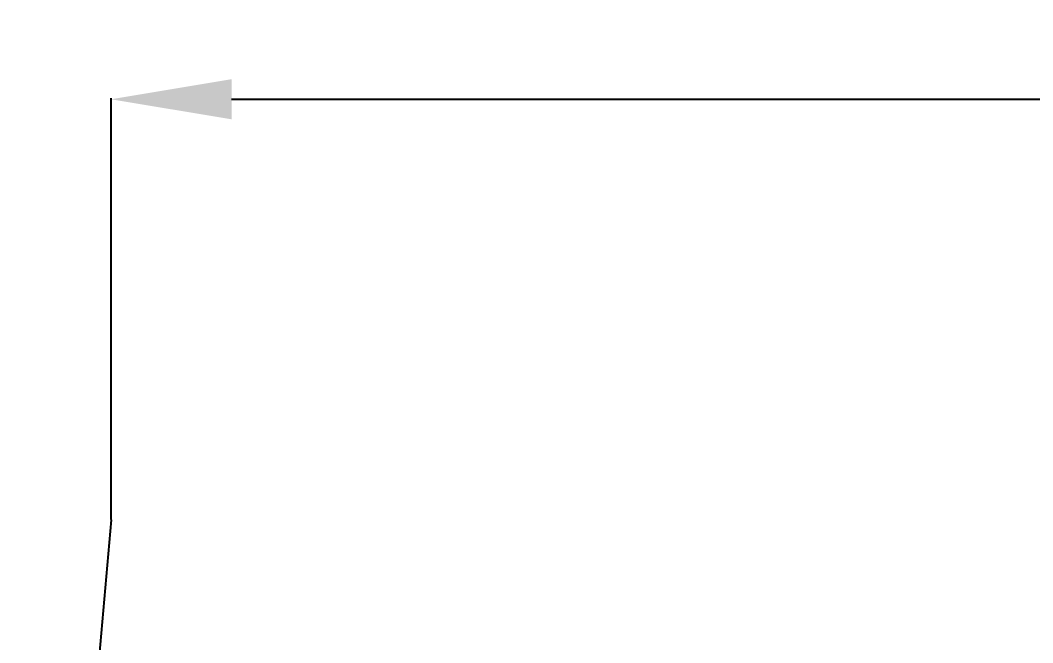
# Model space of a CAD drawing. Header units: millimetres. Extents: x 11618 to 13994, y -5897 to -2537.
# Drawn here: x 13115 to 13266.2, y -3487.8 to -3394.7 of the extents above; entities that cross this region are included whole.
import ezdxf

# ---------------------------------------------------------------- set-up
doc = ezdxf.new("R2010")
doc.units = ezdxf.units.MM
doc.linetypes.add('CENTERX2', pattern=[101.6, 63.5, -12.7, 12.7, -12.7])
doc.layers.add('CENTER', color=1, linetype='CENTERX2')
doc.layers.add('DIM', color=3, linetype='Continuous', lineweight=13)
doc.styles.get("Standard").update_dxf_attribs({"font": 'arial.ttf'})
doc.dimstyles.get("Standard").update_dxf_attribs({"dimtxt": 0.18, "dimasz": 0.18, "dimexe": 0.18, "dimexo": 0.0625, "dimgap": 0.09, "dimtad": 0, "dimtih": 1, "dimtoh": 1, "dimdec": 1, "dimdsep": 46, "dimtxsty": 'Standard', "dimcen": 0.09, "dimadec": 0, "dimazin": 0, "dimtfac": 1, "dimtdec": 1, "dimtofl": 0, "dimtmove": 0, "dimatfit": 3, "dimfxl": 1, "dimtolj": 1, "dimtzin": 0, "dimarcsym": 0})

# ---------------------------------------------------------------- blocks, each defined once
blk = doc.blocks.new('*D54')
at = {"layer": 'Defpoints', "color": 0, "transparency": 16777216}
for p in [(13128.55, -3406.54), (13128.55, -3469.4), (13473.39, -3469.4)]:
    blk.add_point(p, dxfattribs=at)
at = {"layer": 'DIM', "color": 0, "lineweight": -2, "transparency": 16777216}
for p, q in [((13128.55, -3469.34), (13128.55, -3406.36)), ((13146.55, -3406.54), (13276.03, -3406.54)), ((13455.39, -3406.54), (13325.92, -3406.54)), ((13473.39, -3469.34), (13473.39, -3406.36))]:
    blk.add_line(p, q, dxfattribs=at)
at = {"layer": 'DIM', "color": 0, "transparency": 16777216}
for points in [[(13146.55, -3403.54), (13146.55, -3409.54), (13128.55, -3406.54)], [(13455.39, -3403.54), (13455.39, -3409.54), (13473.39, -3406.54)]]:
    blk.add_solid(points, dxfattribs=at)
at = {"layer": 'DIM', "color": 0, "transparency": 16777216, "insert": (13300.97, -3406.54), "char_height": 18, "attachment_point": 5}
blk.add_mtext('\\A1;345', dxfattribs=at)

msp = doc.modelspace()

# ---------------------------------------------------------------- linework, layer by layer
at = {"layer": 'CENTER', "ltscale": 0.5}
msp.add_line((13128.55, -3469.4), (13114.98, -3625.01), dxfattribs=at)

# ---------------------------------------------------------------- dimensions: what is measured, and where the dimension line sits
at = {"layer": 'DIM', "color": 3}
dim = msp.add_linear_dim(base=(13128.55, -3406.54), p1=(13473.39, -3469.4), p2=(13128.55, -3469.4), text='345', dimstyle='Standard', override={"dimtxt": 18, "dimasz": 18, "dimgap": 5}, dxfattribs=at)
dim.commit()
dim.dimension.update_dxf_attribs({"geometry": '*D54', "text_midpoint": (13300.97, -3406.54)})

doc.saveas('drawing.dxf')
